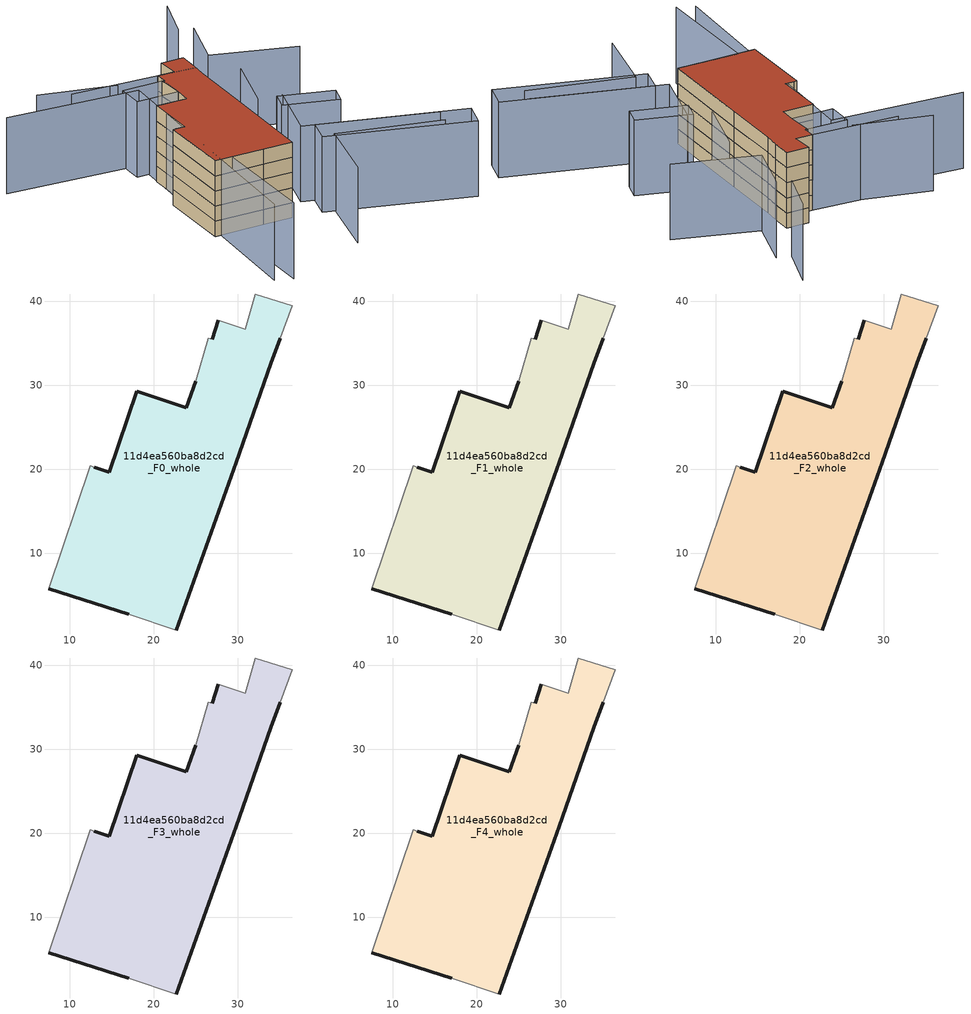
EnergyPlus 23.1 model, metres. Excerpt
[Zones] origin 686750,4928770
11d4ea560ba8d2cd_F0_whole
 floor ground (EU_floor_Construction): 36.47,39.49 35.06,35.64 33.89,32.55 29.79,20.86 22.67,0.87 16.99,2.72 7.48,5.8 12.42,20.4 12.92,20.25 14.67,19.68 17.94,29.32 23.88,27.36 24.97,30.47 26.49,35.62 26.92,35.48 27.66,37.75 30.86,36.69 32.07,40.88 z0
 wall outside (EU_wall_Construction): 24.97,30.47 23.88,27.36 17.94,29.32 14.67,19.68 12.92,20.25 / 7.48,5.8 16.99,2.72 / 22.67,0.87 29.79,20.86 33.89,32.55 35.06,35.64 / 27.66,37.75 26.92,35.48 z0:3
 wall adiabatic (EU_wall_Construction): 12.92,20.25 12.42,20.4 7.48,5.8 / 16.99,2.72 22.67,0.87 / 35.06,35.64 36.47,39.49 32.07,40.88 30.86,36.69 27.66,37.75 / 26.92,35.48 26.49,35.62 24.97,30.47 z0:3
11d4ea560ba8d2cd_F1_whole
 floor to 11d4ea560ba8d2cd_F0_whole (EU_floor_Construction): 36.47,39.49 35.06,35.64 33.89,32.55 29.79,20.86 22.67,0.87 16.99,2.72 7.48,5.8 12.42,20.4 12.92,20.25 14.67,19.68 17.94,29.32 23.88,27.36 24.97,30.47 26.49,35.62 26.92,35.48 27.66,37.75 30.86,36.69 32.07,40.88 z3
 wall outside (EU_wall_Construction): 24.97,30.47 23.88,27.36 17.94,29.32 14.67,19.68 12.92,20.25 / 7.48,5.8 16.99,2.72 / 22.67,0.87 29.79,20.86 33.89,32.55 35.06,35.64 / 27.66,37.75 26.92,35.48 z3:6
 wall adiabatic (EU_wall_Construction): 12.92,20.25 12.42,20.4 7.48,5.8 / 16.99,2.72 22.67,0.87 / 35.06,35.64 36.47,39.49 32.07,40.88 30.86,36.69 27.66,37.75 / 26.92,35.48 26.49,35.62 24.97,30.47 z3:6
11d4ea560ba8d2cd_F2_whole
 floor to 11d4ea560ba8d2cd_F1_whole (EU_floor_Construction): 36.47,39.49 35.06,35.64 33.89,32.55 29.79,20.86 22.67,0.87 16.99,2.72 7.48,5.8 12.42,20.4 12.92,20.25 14.67,19.68 17.94,29.32 23.88,27.36 24.97,30.47 26.49,35.62 26.92,35.48 27.66,37.75 30.86,36.69 32.07,40.88 z6
 wall outside (EU_wall_Construction): 24.97,30.47 23.88,27.36 17.94,29.32 14.67,19.68 12.92,20.25 / 7.48,5.8 16.99,2.72 / 22.67,0.87 29.79,20.86 33.89,32.55 35.06,35.64 / 27.66,37.75 26.92,35.48 z6:9
 wall adiabatic (EU_wall_Construction): 12.92,20.25 12.42,20.4 7.48,5.8 / 16.99,2.72 22.67,0.87 / 35.06,35.64 36.47,39.49 32.07,40.88 30.86,36.69 27.66,37.75 / 26.92,35.48 26.49,35.62 24.97,30.47 z6:9
11d4ea560ba8d2cd_F3_whole
 floor to 11d4ea560ba8d2cd_F2_whole (EU_floor_Construction): 36.47,39.49 35.06,35.64 33.89,32.55 29.79,20.86 22.67,0.87 16.99,2.72 7.48,5.8 12.42,20.4 12.92,20.25 14.67,19.68 17.94,29.32 23.88,27.36 24.97,30.47 26.49,35.62 26.92,35.48 27.66,37.75 30.86,36.69 32.07,40.88 z9
 wall outside (EU_wall_Construction): 24.97,30.47 23.88,27.36 17.94,29.32 14.67,19.68 12.92,20.25 / 7.48,5.8 16.99,2.72 / 22.67,0.87 29.79,20.86 33.89,32.55 35.06,35.64 / 27.66,37.75 26.92,35.48 z9:12
 wall adiabatic (EU_wall_Construction): 12.92,20.25 12.42,20.4 7.48,5.8 / 16.99,2.72 22.67,0.87 / 35.06,35.64 36.47,39.49 32.07,40.88 30.86,36.69 27.66,37.75 / 26.92,35.48 26.49,35.62 24.97,30.47 z9:12
11d4ea560ba8d2cd_F4_whole
 floor to 11d4ea560ba8d2cd_F3_whole (EU_floor_Construction): 36.47,39.49 35.06,35.64 33.89,32.55 29.79,20.86 22.67,0.87 16.99,2.72 7.48,5.8 12.42,20.4 12.92,20.25 14.67,19.68 17.94,29.32 23.88,27.36 24.97,30.47 26.49,35.62 26.92,35.48 27.66,37.75 30.86,36.69 32.07,40.88 z12
 wall outside (EU_wall_Construction): 24.97,30.47 23.88,27.36 17.94,29.32 14.67,19.68 12.92,20.25 / 7.48,5.8 16.99,2.72 / 22.67,0.87 29.79,20.86 33.89,32.55 35.06,35.64 / 27.66,37.75 26.92,35.48 z12:15
 wall adiabatic (EU_wall_Construction): 12.92,20.25 12.42,20.4 7.48,5.8 / 16.99,2.72 22.67,0.87 / 35.06,35.64 36.47,39.49 32.07,40.88 30.86,36.69 27.66,37.75 / 26.92,35.48 26.49,35.62 24.97,30.47 z12:15
 roof outside (EU_roof_Construction): 22.67,0.87 29.79,20.86 33.89,32.55 35.06,35.64 36.47,39.49 32.07,40.88 30.86,36.69 27.66,37.75 26.92,35.48 26.49,35.62 24.97,30.47 23.88,27.36 17.94,29.32 14.67,19.68 12.92,20.25 12.42,20.4 7.48,5.8 16.99,2.72 z15
shading: 22.6,-15.07 30.46,-2.37 / 30.46,-2.37 48.2,-13.35 / 3.53,-16.65 10.85,4.89 / 10.85,4.89 22.67,0.87 / -3.89,46.04 20.82,36.24 / 20.82,36.24 0.71,-14.45 / 50.17,-10.29 28.8,4.3 / 28.8,4.3 36.56,15.67 / 32.35,17.76 39.87,28.66 / 54.06,27.1 40.25,36.89 / 40.25,36.89 47.01,46.43 / 44.78,48.11 51,56.37 / 19.9,40.5 6.97,48.54 / 34.7,34.99 11.52,44.08 / 31.01,2.79 54.95,-13.51 / 54.95,-13.51 51.9,-17.99 / 51.9,-17.99 27.96,-1.69 / 27.96,-1.69 31.01,2.79 / 35.49,16.05 44.49,9.82 / 44.49,9.82 42.23,6.55 / 42.23,6.55 33.23,12.78 / 33.23,12.78 35.49,16.05 / 24.97,30.47 17.01,33.13 / 17.01,33.13 18.71,38.23 / 18.71,38.23 26.67,35.56 / 26.67,35.56 24.97,30.47 z0:15
[Building]
EU S2 Campaign: North Axis=0; Terrain=City; Solar Distribution=FullExterior
[Site:Location]
Bologna: Latitude=44.5; Longitude=11.25; Time Zone=1; Elevation=37
[SizingPeriod:WeatherFileDays]
AnnualSizingPeriod: Begin Month=1; Begin Day of Month=1; End Month=12; End Day of Month=31; Day of Week for Start Day=Monday; Use Weather File Daylight Saving Period=No; Use Weather File Rain and Snow Indicators=No
[MATERIAL]
EU_InternalMass_Material: Roughness=MediumRough; Thickness=0.1; Conductivity=1; Density=1800; Specific Heat=900; Thermal Absorptance=0.9; Solar Absorptance=0.7; Visible Absorptance=0.7
[MATERIAL:NOMASS] Roughness=MediumRough; Thermal Absorptance=0.9; Solar Absorptance=0.7; Visible Absorptance=0.7
Name | Thermal Resistance
EU_wall_NoMass | 0.905828
EU_roof_NoMass | 0.37593
EU_floor_NoMass | 0.67114
[CONSTRUCTION]
EU_wall_Construction: EU_wall_NoMass
EU_roof_Construction: EU_roof_NoMass
EU_floor_Construction: EU_floor_NoMass
EU_InternalMass_Construction: EU_InternalMass_Material
[ZONE] Type=1; Multiplier=1; Ceiling Height=autocalculate; Volume=1484.47; Floor Area=autocalculate; Part of Total Floor Area=Yes
11d4ea560ba8d2cd_F0_whole; 11d4ea560ba8d2cd_F1_whole; 11d4ea560ba8d2cd_F2_whole; 11d4ea560ba8d2cd_F3_whole; 11d4ea560ba8d2cd_F4_whole
[INTERNALMASS] Construction=EU_InternalMass_Construction; Surface Area=494.824
Name | Zone or ZoneList
11d4ea560ba8d2cd_F0_whole_EU_InternalMass | 11d4ea560ba8d2cd_F0_whole
11d4ea560ba8d2cd_F1_whole_EU_InternalMass | 11d4ea560ba8d2cd_F1_whole
11d4ea560ba8d2cd_F2_whole_EU_InternalMass | 11d4ea560ba8d2cd_F2_whole
11d4ea560ba8d2cd_F3_whole_EU_InternalMass | 11d4ea560ba8d2cd_F3_whole
11d4ea560ba8d2cd_F4_whole_EU_InternalMass | 11d4ea560ba8d2cd_F4_whole
[OTHEREQUIPMENT] Fuel Type=Electricity; Design Level Calculation Method=Watts/Area; Power per Zone Floor Area=1; Fraction Latent=0; Fraction Radiant=0; Fraction Lost=0; Carbon Dioxide Generation Rate=0; EndUse Subcategory=EU_Step8_InternalGains
Name | Zone or ZoneList or Space or SpaceList | Schedule
EU_Step8_InternalGain_11d4ea560ba8d2cd_F0_whole_f000 | 11d4ea560ba8d2cd_F0_whole | EU_Step8_GainSchedule_11d4ea560ba8d2cd_F0_whole_f000
EU_Step8_InternalGain_11d4ea560ba8d2cd_F1_whole_f000 | 11d4ea560ba8d2cd_F1_whole | EU_Step8_GainSchedule_11d4ea560ba8d2cd_F1_whole_f000
EU_Step8_InternalGain_11d4ea560ba8d2cd_F2_whole_f000 | 11d4ea560ba8d2cd_F2_whole | EU_Step8_GainSchedule_11d4ea560ba8d2cd_F2_whole_f000
EU_Step8_InternalGain_11d4ea560ba8d2cd_F3_whole_f000 | 11d4ea560ba8d2cd_F3_whole | EU_Step8_GainSchedule_11d4ea560ba8d2cd_F3_whole_f000
EU_Step8_InternalGain_11d4ea560ba8d2cd_F4_whole_f000 | 11d4ea560ba8d2cd_F4_whole | EU_Step8_GainSchedule_11d4ea560ba8d2cd_F4_whole_f000
[ZONEVENTILATION:DESIGNFLOWRATE] Schedule=EU_AlwaysOn; Design Flow Rate Calculation Method=AirChanges/Hour; Air Changes per Hour=0.73129; Ventilation Type=Natural; Fan Pressure Rise=0; Fan Total Efficiency=1; Constant Term Coefficient=1; Temperature Term Coefficient=0; Velocity Term Coefficient=0; Velocity Squared Term Coefficient=0; Minimum Indoor Temperature=-100; Maximum Indoor Temperature=100; Delta Temperature=-100; Minimum Outdoor Temperature=-100; Maximum Outdoor Temperature=100; Maximum Wind Speed=40
Name | Zone or ZoneList or Space or SpaceList
EU_ConstantAir_11d4ea560ba8d2cd_F0_whole | 11d4ea560ba8d2cd_F0_whole
EU_ConstantAir_11d4ea560ba8d2cd_F1_whole | 11d4ea560ba8d2cd_F1_whole
EU_ConstantAir_11d4ea560ba8d2cd_F2_whole | 11d4ea560ba8d2cd_F2_whole
EU_ConstantAir_11d4ea560ba8d2cd_F3_whole | 11d4ea560ba8d2cd_F3_whole
EU_ConstantAir_11d4ea560ba8d2cd_F4_whole | 11d4ea560ba8d2cd_F4_whole
[HVACTEMPLATE:THERMOSTAT] Constant Heating Setpoint=20; Constant Cooling Setpoint=50
EU_HeatOnly_11d4ea560ba8d2cd_F0_whole; EU_HeatOnly_11d4ea560ba8d2cd_F1_whole; EU_HeatOnly_11d4ea560ba8d2cd_F2_whole; EU_HeatOnly_11d4ea560ba8d2cd_F3_whole; EU_HeatOnly_11d4ea560ba8d2cd_F4_whole
[HVACTEMPLATE:ZONE:IDEALLOADSAIRSYSTEM] System Availability Schedule=EU_AlwaysOn; Maximum Heating Supply Air Temperature=50; Minimum Cooling Supply Air Temperature=13; Maximum Heating Supply Air Humidity Ratio=0.0156; Minimum Cooling Supply Air Humidity Ratio=0.0077; Heating Limit=NoLimit; Cooling Limit=NoLimit; Heating Availability Schedule=EU_AlwaysOn; Cooling Availability Schedule=EU_CoolingOff; Dehumidification Control Type=ConstantSensibleHeatRatio; Cooling Sensible Heat Ratio=0.7; Dehumidification Setpoint=60; Humidification Control Type=None; Humidification Setpoint=30; Outdoor Air Method=None; Outdoor Air Flow Rate per Person=0.00944; Outdoor Air Flow Rate per Zone Floor Area=0; Outdoor Air Flow Rate per Zone=0; Demand Controlled Ventilation Type=None; Outdoor Air Economizer Type=NoEconomizer; Heat Recovery Type=None; Sensible Heat Recovery Effectiveness=0.7; Latent Heat Recovery Effectiveness=0.65
Name | Template Thermostat
11d4ea560ba8d2cd_F0_whole | EU_HeatOnly_11d4ea560ba8d2cd_F0_whole
11d4ea560ba8d2cd_F1_whole | EU_HeatOnly_11d4ea560ba8d2cd_F1_whole
11d4ea560ba8d2cd_F2_whole | EU_HeatOnly_11d4ea560ba8d2cd_F2_whole
11d4ea560ba8d2cd_F3_whole | EU_HeatOnly_11d4ea560ba8d2cd_F3_whole
11d4ea560ba8d2cd_F4_whole | EU_HeatOnly_11d4ea560ba8d2cd_F4_whole
[SIZING:ZONE] Zone Cooling Design Supply Air Temperature Input Method=SupplyAirTemperature; Zone Cooling Design Supply Air Temperature=13; Zone Heating Design Supply Air Temperature Input Method=SupplyAirTemperature; Zone Heating Design Supply Air Temperature=50; Zone Cooling Design Supply Air Humidity Ratio=0.008; Zone Heating Design Supply Air Humidity Ratio=0.008; Cooling Design Air Flow Method=DesignDay; Cooling Design Air Flow Rate=0; Cooling Minimum Air Flow per Zone Floor Area=0.000762; Cooling Minimum Air Flow=0; Cooling Minimum Air Flow Fraction=0.2; Heating Design Air Flow Method=DesignDay; Heating Design Air Flow Rate=0; Heating Maximum Air Flow per Zone Floor Area=0.002032; Heating Maximum Air Flow=0.141576; Heating Maximum Air Flow Fraction=0.3; Account for Dedicated Outdoor Air System=No; Dedicated Outdoor Air System Control Strategy=NeutralSupplyAir; Dedicated Outdoor Air Low Setpoint Temperature for Design=autosize; Dedicated Outdoor Air High Setpoint Temperature for Design=autosize; Zone Load Sizing Method=Sensible Load Only No Latent Load; Zone Latent Cooling Design Supply Air Humidity Ratio Input Method=HumidityRatioDifference; Zone Cooling Design Supply Air Humidity Ratio Difference=0.005; Zone Latent Heating Design Supply Air Humidity Ratio Input Method=HumidityRatioDifference; Zone Humidification Design Supply Air Humidity Ratio Difference=0.005
11d4ea560ba8d2cd_F0_whole; 11d4ea560ba8d2cd_F1_whole; 11d4ea560ba8d2cd_F2_whole; 11d4ea560ba8d2cd_F3_whole; 11d4ea560ba8d2cd_F4_whole
[SCHEDULE:CONSTANT]
Name | Hourly Value
EU_AlwaysOn | 1
EU_CoolingOff | 0
[SCHEDULE:FILE] Column Number=1; Rows to Skip at Top=0; Number of Hours of Data=8760; Column Separator=Comma; Interpolate to Timestep=No; Minutes per Item=60; Adjust Schedule for Daylight Savings=Yes
Name | File
EU_Step8_GainSchedule_11d4ea560ba8d2cd_F0_whole_f000 | ../../schedules/11d4ea560ba8d2cd/11d4ea560ba8d2cd_F0_whole_f000_gain.csv
EU_Step8_GainSchedule_11d4ea560ba8d2cd_F1_whole_f000 | ../../schedules/11d4ea560ba8d2cd/11d4ea560ba8d2cd_F1_whole_f000_gain.csv
EU_Step8_GainSchedule_11d4ea560ba8d2cd_F2_whole_f000 | ../../schedules/11d4ea560ba8d2cd/11d4ea560ba8d2cd_F2_whole_f000_gain.csv
EU_Step8_GainSchedule_11d4ea560ba8d2cd_F3_whole_f000 | ../../schedules/11d4ea560ba8d2cd/11d4ea560ba8d2cd_F3_whole_f000_gain.csv
EU_Step8_GainSchedule_11d4ea560ba8d2cd_F4_whole_f000 | ../../schedules/11d4ea560ba8d2cd/11d4ea560ba8d2cd_F4_whole_f000_gain.csv
